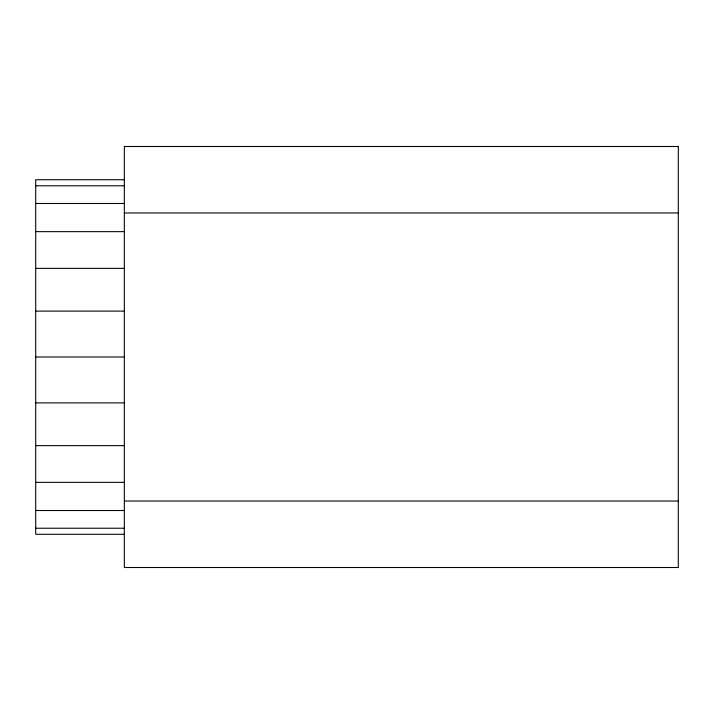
<?xml version="1.0" encoding="UTF-8"?>
<svg xmlns="http://www.w3.org/2000/svg" width="714" height="714" viewBox="0 0 714 714"><rect width="100%" height="100%" fill="white"/><g stroke="black" fill="none" stroke-linecap="round" stroke-linejoin="round"><path stroke-width="1.07" d="M124.334 179.732L35.7 179.732L35.7 534.268L124.334 534.268M35.7 185.774L124.334 185.774M35.7 203.481L124.334 203.481M124.334 212.968L678.3 212.968M35.7 231.648L124.334 231.648M35.7 268.366L124.334 268.366M35.7 311.117L124.334 311.117M35.7 357L124.334 357M35.7 402.883L124.334 402.883M35.7 445.634L124.334 445.634M35.7 482.352L124.334 482.352M124.334 501.032L678.3 501.032M35.7 510.519L124.334 510.519M35.7 528.226L124.334 528.226M678.3 146.495L124.334 146.495L124.334 567.505L678.3 567.505L678.3 146.495"/></g></svg>
